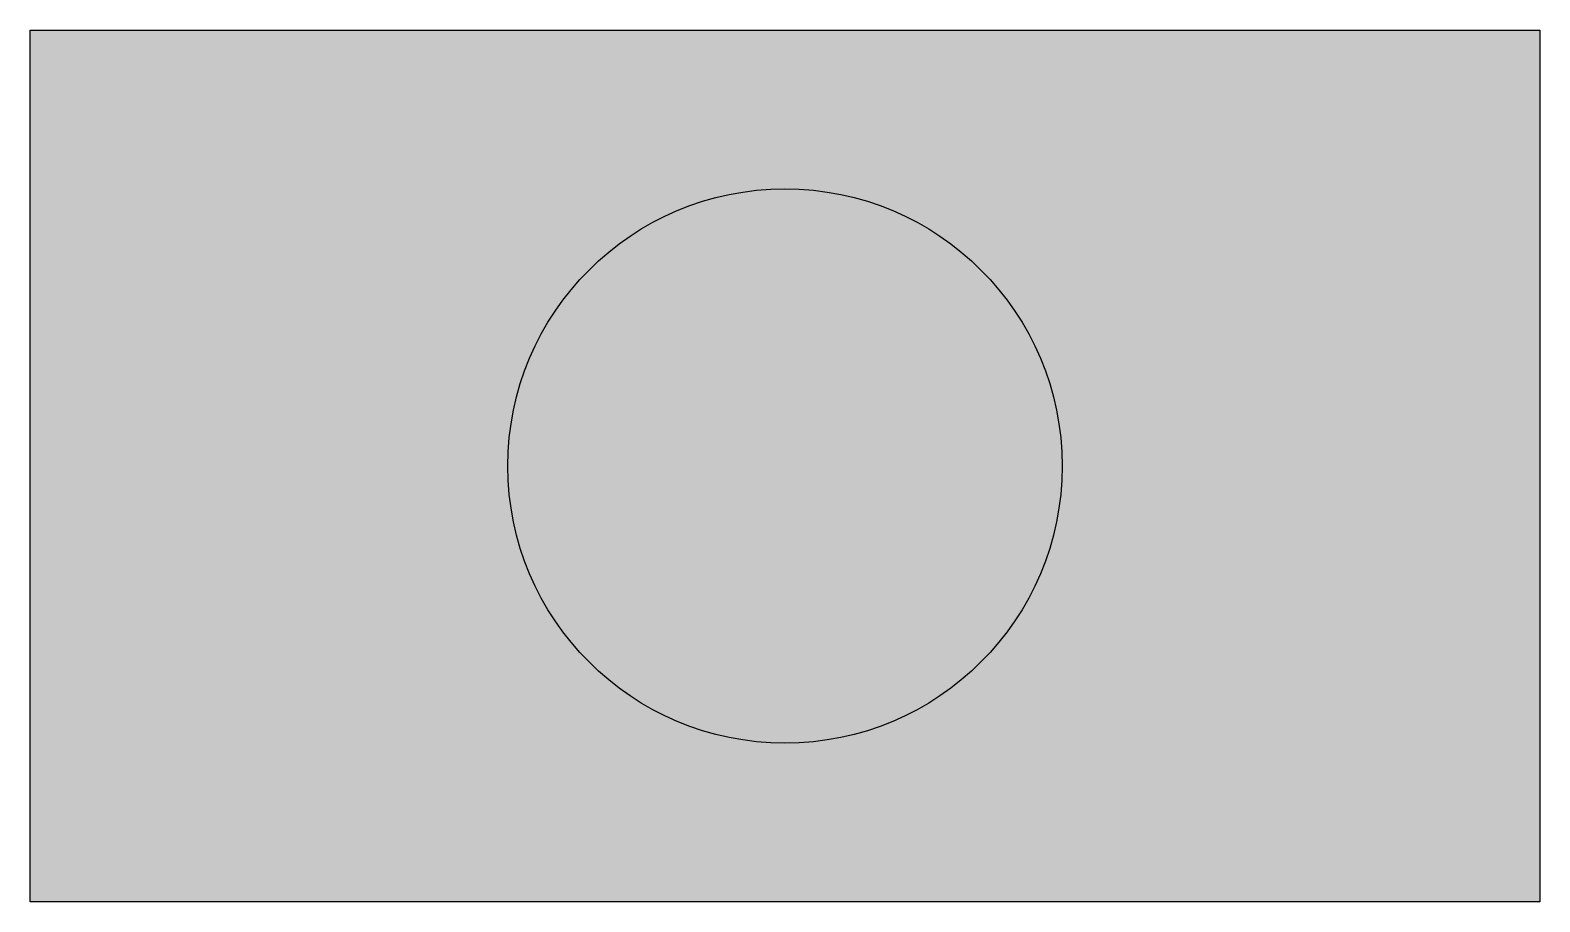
# Model space of a CAD drawing. Header units: millimetres. Extents: x -3940 to 88714, y 4276 to 57770.
import ezdxf

# ---------------------------------------------------------------- set-up
doc = ezdxf.new("R2010")
doc.units = ezdxf.units.MM
doc.header["$LTSCALE"] = 0.5

msp = doc.modelspace()

# ---------------------------------------------------------------- hatches: boundary and pattern name
h = msp.add_hatch(color=3)
h.dxf.hatch_style = 1
h.paths.add_polyline_path([(88714, 57770), (-3940, 57770), (-3940, 4276), (88714, 4276)])
h.paths.add_polyline_path([(25377, 31023, -1), (59398, 31023, -1)], flags=16)
h = msp.add_hatch(color=1)
h.dxf.hatch_style = 1
h.paths.add_polyline_path([(25377, 31023, 1), (59398, 31023, 1)])

# ---------------------------------------------------------------- linework, layer by layer
msp.add_lwpolyline([(-3940, 57770), (88714, 57770), (88714, 4276), (-3940, 4276)], close=True)
msp.add_circle((42387, 31023), 17011)

doc.saveas('drawing.dxf')
